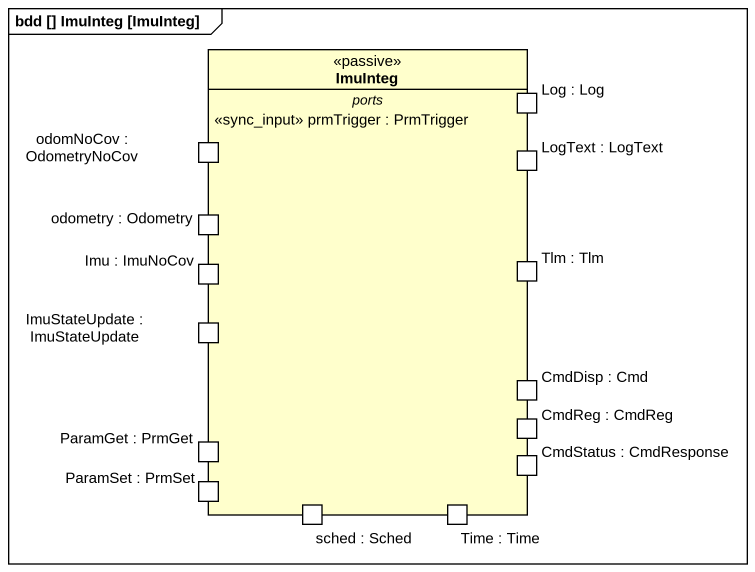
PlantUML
@startuml
mainframe bdd [] ImuInteg [ImuInteg]
hide circle
hide empty members
class ImuInteg <<passive>> {
  -- ports --
  <<sync_input>> prmTrigger : PrmTrigger
  -- ports --
  odometry : Odometry
  Log : Log
  LogText : LogText
  sched : Sched
  Time : Time
  Tlm : Tlm
  Imu : ImuNoCov
  odomNoCov : OdometryNoCov
  ImuStateUpdate : ImuStateUpdate
  CmdDisp : Cmd
  CmdReg : CmdReg
  CmdStatus : CmdResponse
  ParamGet : PrmGet
  ParamSet : PrmSet
}
@enduml
